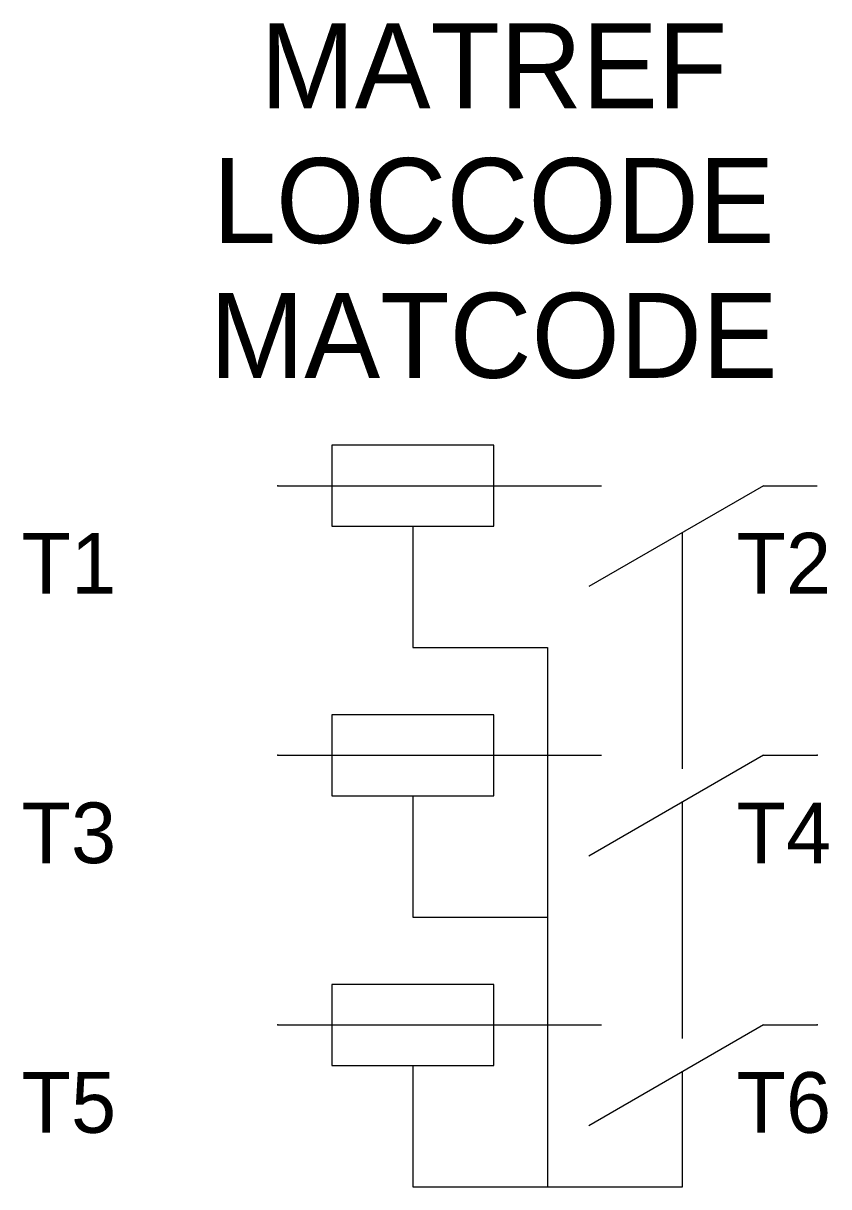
# Model space of a CAD drawing. Extents: x -19.4 to 10.4, y -6 to 37.1.
import ezdxf
from ezdxf.enums import TextEntityAlignment as Align

# ---------------------------------------------------------------- set-up
doc = ezdxf.new("R2010")
doc.units = 0
doc.linetypes.add('DASHED', pattern=[0])
doc.layers.get('0').update_dxf_attribs({"linetype": 'CONTINUOUS'})
for name, color, linetype in [('A', 7, 'CONTINUOUS'), ('C', 6, 'CONTINUOUS'), ('T2', 1, 'CONTINUOUS')]:
    doc.layers.add(name, color=color, linetype=linetype)

msp = doc.modelspace()

# ---------------------------------------------------------------- linework, layer by layer
at = {"color": 0}
for p, q in [((-10, 20), (0, 20)), ((0, 20), (2, 20)), ((8, 20), (1.524, 16.261)), ((8, 20), (10, 20)), ((-10, 10), (0, 10)), ((0, 10), (2, 10)), ((8, 10), (1.524, 6.261)), ((8, 10), (10, 10)), ((-10, 0), (0, 0)), ((0, 0), (2, 0)), ((8, 0), (1.524, -3.739)), ((8, 0), (10, 0))]:
    msp.add_line(p, q, dxfattribs=at)
at = {"color": 0, "linetype": 'DASHED'}
for p, q in [((-5, 18.5), (-5, 14)), ((5, 9.5), (5, 18.268)), ((-5, 14), (0, 14)), ((0, 14), (0, -6)), ((-5, 8.5), (-5, 4)), ((5, -0.5), (5, 8.268)), ((-5, 4), (0, 4)), ((-5, -1.5), (-5, -6)), ((5, -6), (5, -1.732)), ((-5, -6), (5, -6))]:
    msp.add_line(p, q, dxfattribs=at)
at = {"color": 0}
for points in [[(-2, 18.5), (-2, 21.5), (-8, 21.5), (-8, 18.5)], [(-2, 8.5), (-2, 11.5), (-8, 11.5), (-8, 8.5)], [(-2, -1.5), (-2, 1.5), (-8, 1.5), (-8, -1.5)]]:
    msp.add_lwpolyline(points, close=True, dxfattribs=at)
at = {"layer": 'A', "color": 0, "linetype": 'DASHED'}
msp.add_point((0, -6), dxfattribs=at)
at = {"layer": 'C', "color": 0}
for p in [(-10, 20), (-10, 10), (10, 10)]:
    msp.add_point(p, dxfattribs=at)
at = {"layer": 'C', "color": 0, "linetype": 'DASHED'}
for p in [(-10, 0), (10, 0)]:
    msp.add_point(p, dxfattribs=at)

# ---------------------------------------------------------------- texts
at = {"color": 0, "linetype": 'CONTINUOUS'}
for tag, p in [('MATREF', (-2, 34)), ('LOCCODE', (-2, 29)), ('MATCODE', (-2, 24))]:
    msp.add_attdef(tag, text='', height=3.15, dxfattribs=at).set_placement(p, align=Align.CENTER)
at = {"layer": 'T2', "color": 0, "linetype": 'CONTINUOUS'}
for tag, p in [('T1', (-16, 16)), ('T3', (-16, 6)), ('T5', (-16, -4))]:
    msp.add_attdef(tag, text='', height=2.25, dxfattribs=at).set_placement(p, align=Align.RIGHT)
for tag, p in [('T2', (7, 16)), ('T4', (7, 6)), ('T6', (7, -4))]:
    msp.add_attdef(tag, p, '', height=2.25, dxfattribs=at)

doc.saveas('drawing.dxf')
